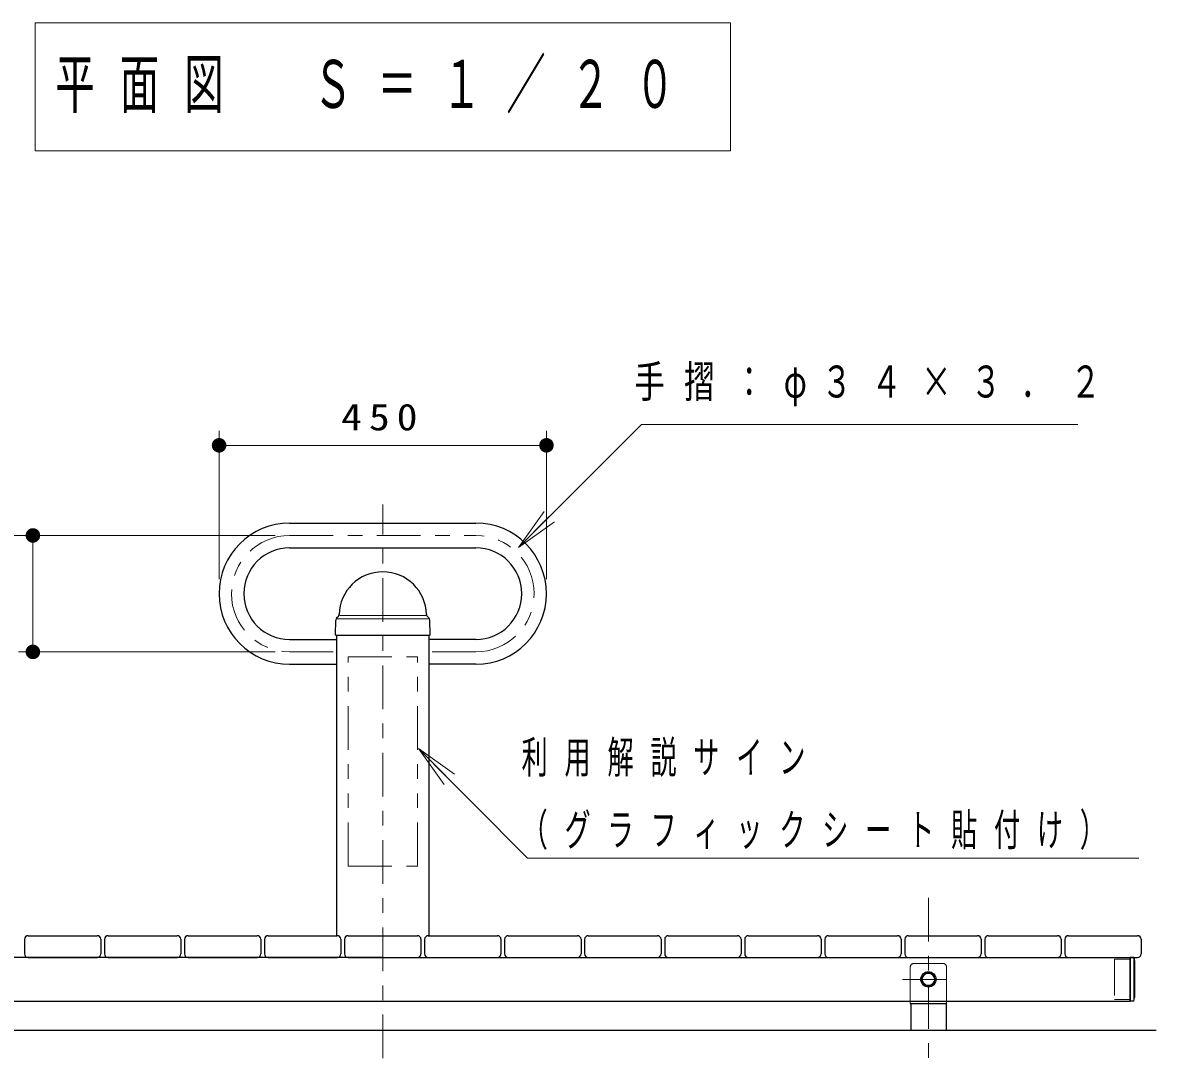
# Model space of a CAD drawing. Units: millimetres on the paper, scale 1:20. Extents: x -365 to 10, y -38 to 257.
# Drawn here: x -306.4 to -228.5, y 107 to 178.2 of the extents above; entities that cross this region are included whole.
import ezdxf

# ---------------------------------------------------------------- set-up
doc = ezdxf.new("R2010")
doc.units = ezdxf.units.MM
for name, pattern in [('USER1', [4.5, 2.5, -2]), ('USER2', [6, 3, -1, 1, -1]), ('USER3', [8, 3, -1, 1, -1, 1, -1])]:
    doc.linetypes.add(name, pattern=pattern)
doc.layers.add('LY_1', color=7, linetype='Continuous', lineweight=13)
doc.styles.add('ＭＳ ゴシック', font='')
doc.styles.get('ＭＳ ゴシック').set_extended_font_data('MS Gothic')

# ---------------------------------------------------------------- blocks, each defined once
blk = doc.blocks.new('filled_dot')
at = {"color": 0, "linetype": 'Continuous', "lineweight": -2, "const_width": 1.25}
blk.add_lwpolyline([(-0.625, 0, 1), (0.625, 0, 1)], format="xyb", close=True, dxfattribs=at)

msp = doc.modelspace()

# ---------------------------------------------------------------- linework, layer by layer
at = {"layer": 'LY_1'}
for p, q in [((-305.527, 178.177), (-305.527, 169.377)), ((-257.727, 178.177), (-305.527, 178.177)), ((-257.727, 169.377), (-257.727, 178.177)), ((-305.527, 169.377), (-257.727, 169.377)), ((-292.877, 139.942), (-292.877, 150.135)), ((-270.377, 139.942), (-270.377, 150.135)), ((-292.877, 149.135), (-270.377, 149.135)), ((-272.303, 142.115), (-270.535, 144.589)), ((-272.303, 142.115), (-270.182, 144.236)), ((-269.828, 143.882), (-272.303, 142.115)), ((-290.377, 142.942), (-351.022, 142.942)), ((-290.377, 142.942), (-341.627, 142.942)), ((-289.027, 142.942), (-306.674, 142.942)), ((-305.674, 134.942), (-305.674, 142.942)), ((-284.783, 137.213), (-278.47, 137.213)), ((-284.582, 137.442), (-278.671, 137.442)), ((-289.027, 134.942), (-306.674, 134.942)), ((-277.413, 125.826), (-279.178, 128.302)), ((-279.178, 128.302), (-276.705, 126.532)), ((-279.178, 128.302), (-277.059, 126.179)), ((-230.002, 113.942), (-230.002, 110.942))]:
    msp.add_line(p, q, dxfattribs=at)
at = {"layer": 'LY_1', "linetype": 'USER2'}
for p, q in [((-281.627, 107.015), (-281.627, 145.073)), ((-288.027, 142.942), (-275.227, 142.942)), ((-288.027, 134.942), (-284.802, 134.942)), ((-275.227, 134.942), (-278.452, 134.942)), ((-244.127, 118.049), (-244.127, 107.015)), ((-245.91, 112.442), (-242.343, 112.442))]:
    msp.add_line(p, q, dxfattribs=at)
at = {"layer": 'LY_1', "lineweight": 25}
for p, q in [((-288.027, 143.792), (-275.227, 143.792)), ((-288.027, 142.092), (-275.227, 142.092)), ((-284.877, 136.117), (-284.856, 137.133)), ((-284.798, 137.271), (-284.67, 137.398)), ((-278.456, 137.271), (-278.583, 137.398)), ((-278.377, 136.117), (-278.397, 137.133)), ((-288.027, 135.792), (-284.802, 135.792)), ((-284.852, 136.092), (-278.402, 136.092)), ((-284.802, 136.092), (-284.802, 115.442)), ((-278.452, 136.092), (-278.452, 115.442)), ((-275.227, 135.792), (-278.452, 135.792)), ((-288.027, 134.092), (-284.802, 134.092)), ((-275.227, 134.092), (-278.452, 134.092)), ((-306.002, 115.442), (-301.252, 115.442)), ((-300.502, 115.442), (-295.752, 115.442)), ((-295.002, 115.442), (-290.252, 115.442)), ((-289.502, 115.442), (-284.752, 115.442)), ((-284.002, 115.442), (-279.252, 115.442)), ((-278.502, 115.442), (-273.752, 115.442)), ((-273.002, 115.442), (-268.252, 115.442)), ((-267.502, 115.442), (-262.752, 115.442)), ((-262.002, 115.442), (-257.252, 115.442)), ((-256.502, 115.442), (-251.752, 115.442)), ((-251.002, 115.442), (-246.252, 115.442)), ((-245.502, 115.442), (-240.752, 115.442)), ((-240.002, 115.442), (-235.252, 115.442)), ((-234.502, 115.442), (-229.752, 115.442)), ((-306.252, 115.192), (-306.252, 114.192)), ((-301.002, 115.192), (-301.002, 114.192)), ((-300.752, 115.192), (-300.752, 114.192)), ((-295.502, 115.192), (-295.502, 114.192)), ((-295.252, 115.192), (-295.252, 114.192)), ((-290.002, 115.192), (-290.002, 114.192)), ((-289.752, 115.192), (-289.752, 114.192)), ((-284.502, 115.192), (-284.502, 114.192)), ((-284.252, 115.192), (-284.252, 114.192)), ((-279.002, 115.192), (-279.002, 114.192)), ((-278.752, 115.192), (-278.752, 114.192)), ((-273.502, 115.192), (-273.502, 114.192)), ((-273.252, 115.192), (-273.252, 114.192)), ((-268.002, 115.192), (-268.002, 114.192)), ((-267.752, 115.192), (-267.752, 114.192)), ((-262.502, 115.192), (-262.502, 114.192)), ((-262.252, 115.192), (-262.252, 114.192)), ((-257.002, 115.192), (-257.002, 114.192)), ((-256.752, 115.192), (-256.752, 114.192)), ((-251.502, 115.192), (-251.502, 114.192)), ((-251.252, 115.192), (-251.252, 114.192)), ((-246.002, 115.192), (-246.002, 114.192)), ((-245.752, 115.192), (-245.752, 114.192)), ((-240.502, 115.192), (-240.502, 114.192)), ((-240.252, 115.192), (-240.252, 114.192)), ((-235.002, 115.192), (-235.002, 114.192)), ((-234.752, 115.192), (-234.752, 114.192)), ((-229.502, 115.192), (-229.502, 114.192)), ((-281.627, 113.942), (-332.85, 113.942)), ((-306.002, 113.942), (-301.252, 113.942)), ((-300.502, 113.942), (-295.752, 113.942)), ((-295.002, 113.942), (-290.252, 113.942)), ((-289.502, 113.942), (-284.752, 113.942)), ((-284.002, 113.942), (-279.252, 113.942)), ((-281.627, 113.942), (-230.404, 113.942)), ((-278.502, 113.942), (-273.752, 113.942)), ((-273.002, 113.942), (-268.252, 113.942)), ((-267.502, 113.942), (-262.752, 113.942)), ((-262.002, 113.942), (-257.252, 113.942)), ((-256.502, 113.942), (-251.752, 113.942)), ((-251.002, 113.942), (-246.252, 113.942)), ((-245.502, 113.942), (-240.752, 113.942)), ((-240.002, 113.942), (-235.252, 113.942)), ((-234.502, 113.942), (-229.752, 113.942)), ((-230.252, 113.942), (-230.252, 110.942)), ((-230.002, 113.942), (-230.252, 113.942)), ((-230.252, 110.942), (-230.252, 113.942)), ((-230.002, 113.942), (-229.952, 113.692)), ((-229.952, 113.692), (-229.952, 111.192)), ((-244.372, 112.867), (-244.617, 112.442)), ((-244.617, 112.442), (-244.372, 112.017)), ((-243.881, 112.867), (-244.372, 112.867)), ((-243.636, 112.442), (-243.881, 112.867)), ((-243.881, 112.017), (-243.636, 112.442)), ((-244.372, 112.017), (-243.881, 112.017)), ((-333.002, 110.942), (-281.627, 110.942)), ((-281.627, 110.942), (-230.252, 110.942)), ((-245.377, 110.782), (-242.877, 110.782)), ((-245.342, 110.782), (-245.342, 108.942)), ((-242.912, 110.782), (-242.912, 108.942)), ((-230.002, 110.942), (-230.252, 110.942)), ((-230.002, 110.942), (-229.952, 111.192)), ((-335.131, 108.942), (-228.461, 108.942))]:
    msp.add_line(p, q, dxfattribs=at)
at = {"layer": 'LY_1', "linetype": 'USER3'}
for p, q in [((-284.002, 134.592), (-279.252, 134.592)), ((-284.002, 120.217), (-284.002, 134.592)), ((-279.252, 120.217), (-279.252, 134.592)), ((-284.002, 120.217), (-279.252, 120.217))]:
    msp.add_line(p, q, dxfattribs=at)
at = {"layer": 'LY_1', "linetype": 'USER1'}
for p, q in [((-231.327, 113.827), (-231.327, 111.057)), ((-231.327, 113.827), (-230.252, 113.827)), ((-245.377, 113.282), (-245.377, 110.782)), ((-245.127, 113.532), (-243.127, 113.532)), ((-242.877, 113.282), (-242.877, 110.782)), ((-231.327, 111.057), (-230.252, 111.057))]:
    msp.add_line(p, q, dxfattribs=at)
at = {"layer": 'LY_1'}
for points in [[(-272.303, 142.115), (-263.851, 150.567), (-233.851, 150.567)], [(-279.178, 128.302), (-271.67, 120.779), (-229.67, 120.779)]]:
    msp.add_lwpolyline(points, dxfattribs=at)
at = {"layer": 'LY_1', "lineweight": 25}
for radius in [0.525, 0.425]:
    msp.add_circle((-244.127, 112.442), radius, dxfattribs=at)
for centre, radius, start, end in [((-288.027, 138.942), 4.85, 90, 270), ((-275.227, 138.942), 4.85, 270, 90), ((-288.027, 138.942), 3.15, 90, 270), ((-275.227, 138.942), 3.15, 270, 90), ((-281.627, 137.442), 3, 1.14005, 178.85842), ((-284.656, 137.129), 0.2, 135, 178.99605), ((-284.776, 137.504), 0.15, 315, 358.85842), ((-278.477, 137.504), 0.15, 181.14005, 225), ((-278.597, 137.129), 0.2, 1.00395, 45), ((-284.852, 136.117), 0.025, 178.87801, 270), ((-278.402, 136.117), 0.025, 270, 1.12199), ((-306.002, 115.192), 0.25, 90, 180), ((-301.252, 115.192), 0.25, 0, 90), ((-300.502, 115.192), 0.25, 90, 180), ((-295.752, 115.192), 0.25, 0, 90), ((-295.002, 115.192), 0.25, 90, 180), ((-290.252, 115.192), 0.25, 0, 90), ((-289.502, 115.192), 0.25, 90, 180), ((-284.752, 115.192), 0.25, 0, 90), ((-284.002, 115.192), 0.25, 90, 180), ((-279.252, 115.192), 0.25, 0, 90), ((-278.502, 115.192), 0.25, 90, 180), ((-273.752, 115.192), 0.25, 0, 90), ((-273.002, 115.192), 0.25, 90, 180), ((-268.252, 115.192), 0.25, 0, 90), ((-267.502, 115.192), 0.25, 90, 180), ((-262.752, 115.192), 0.25, 0, 90), ((-262.002, 115.192), 0.25, 90, 180), ((-257.252, 115.192), 0.25, 0, 90), ((-256.502, 115.192), 0.25, 90, 180), ((-251.752, 115.192), 0.25, 0, 90), ((-251.002, 115.192), 0.25, 90, 180), ((-246.252, 115.192), 0.25, 0, 90), ((-245.502, 115.192), 0.25, 90, 180), ((-240.752, 115.192), 0.25, 0, 90), ((-240.002, 115.192), 0.25, 90, 180), ((-235.252, 115.192), 0.25, 0, 90), ((-234.502, 115.192), 0.25, 90, 180), ((-229.752, 115.192), 0.25, 0, 90), ((-306.002, 114.192), 0.25, 180, 270), ((-301.252, 114.192), 0.25, 270, 0), ((-300.502, 114.192), 0.25, 180, 270), ((-295.752, 114.192), 0.25, 270, 0), ((-295.002, 114.192), 0.25, 180, 270), ((-290.252, 114.192), 0.25, 270, 0), ((-289.502, 114.192), 0.25, 180, 270), ((-284.752, 114.192), 0.25, 270, 0), ((-284.002, 114.192), 0.25, 180, 270), ((-279.252, 114.192), 0.25, 270, 0), ((-278.502, 114.192), 0.25, 180, 270), ((-273.752, 114.192), 0.25, 270, 0), ((-273.002, 114.192), 0.25, 180, 270), ((-268.252, 114.192), 0.25, 270, 0), ((-267.502, 114.192), 0.25, 180, 270), ((-262.752, 114.192), 0.25, 270, 0), ((-262.002, 114.192), 0.25, 180, 270), ((-257.252, 114.192), 0.25, 270, 0), ((-256.502, 114.192), 0.25, 180, 270), ((-251.752, 114.192), 0.25, 270, 0), ((-251.002, 114.192), 0.25, 180, 270), ((-246.252, 114.192), 0.25, 270, 0), ((-245.502, 114.192), 0.25, 180, 270), ((-240.752, 114.192), 0.25, 270, 0), ((-240.002, 114.192), 0.25, 180, 270), ((-235.252, 114.192), 0.25, 270, 0), ((-234.502, 114.192), 0.25, 180, 270), ((-229.752, 114.192), 0.25, 270, 0)]:
    msp.add_arc(centre, radius, start, end, dxfattribs=at)
at = {"layer": 'LY_1', "linetype": 'USER2'}
for centre, start, end in [((-288.027, 138.942), 90, 270), ((-275.227, 138.942), 270, 90)]:
    msp.add_arc(centre, 4, start, end, dxfattribs=at)
at = {"layer": 'LY_1', "linetype": 'USER1'}
for centre, start, end in [((-245.127, 113.282), 90, 180), ((-243.127, 113.282), 0, 90)]:
    msp.add_arc(centre, 0.25, start, end, dxfattribs=at)

# ---------------------------------------------------------------- block references
at = {"layer": 'LY_1', "xscale": 0.4, "yscale": 0.4}
msp.add_blockref('filled_dot', (-292.877, 149.135), dxfattribs=at)
for p, rotation in [((-270.377, 149.135), 180), ((-305.674, 142.942), 270), ((-305.674, 134.942), 90)]:
    msp.add_blockref('filled_dot', p, dxfattribs=dict(at, rotation=rotation))

# ---------------------------------------------------------------- texts
at = {"layer": 'LY_1', "style": 'ＭＳ ゴシック'}
for s, insert, char_height, attachment_point in [('\\T1.64;\\W0.6;平面図\u3000Ｓ＝１／２０', (-304.127, 173.777), 3.299, 4), ('\\T1.63;\\W0.7;手摺：φ３４×３．２', (-264.337, 153.217), 2.199, 4), ('\\T1.33;\\W1.15;450', (-281.627, 150.135), 1.833, 8), ('\\T1.64;\\W0.6;利用解説サイン', (-272.087, 127.579), 2.199, 4), ('\\T1.64;\\W0.6;（グラフィックシート貼付け）', (-272.087, 122.579), 2.199, 4)]:
    msp.add_mtext(s, dxfattribs=dict(at, insert=insert, char_height=char_height, attachment_point=attachment_point))

doc.saveas('drawing.dxf')
